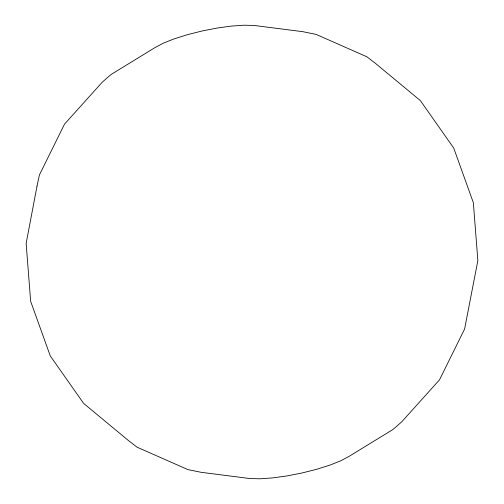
<?xml version="1.0" encoding="UTF-8"?>
<svg xmlns="http://www.w3.org/2000/svg" width="504" height="504" viewBox="0 0 504 504"><rect width="100%" height="100%" fill="white"/><g stroke="black" fill="none" stroke-linecap="round" stroke-linejoin="round"><path stroke-width="0.76" d="M37.025 186.083L26.145 243.419L30.662 301.342L50.261 355.9L83.607 403.376L128.432 440.54L137.157 447.231L187.847 469.583L201.134 472.311L249.782 478.523L259.881 478.8L272.513 477.924L286.808 475.959L301.795 473.036L316.462 469.35L329.799 465.154L340.899 460.738L349.007 456.404L392.824 429.584L401.644 421.924L439.513 379.833L464.6 329.024L477.855 260.581L473.338 202.658L453.739 148.1L420.393 100.624L375.568 63.46L366.843 56.769L316.153 34.417L302.866 31.689L254.218 25.477L244.119 25.2L231.487 26.076L217.192 28.041L202.205 30.965L187.538 34.65L174.201 38.846L163.101 43.262L154.993 47.596L111.176 74.416L102.356 82.076L64.487 124.167L39.4 174.976L37.025 186.083"/></g></svg>
